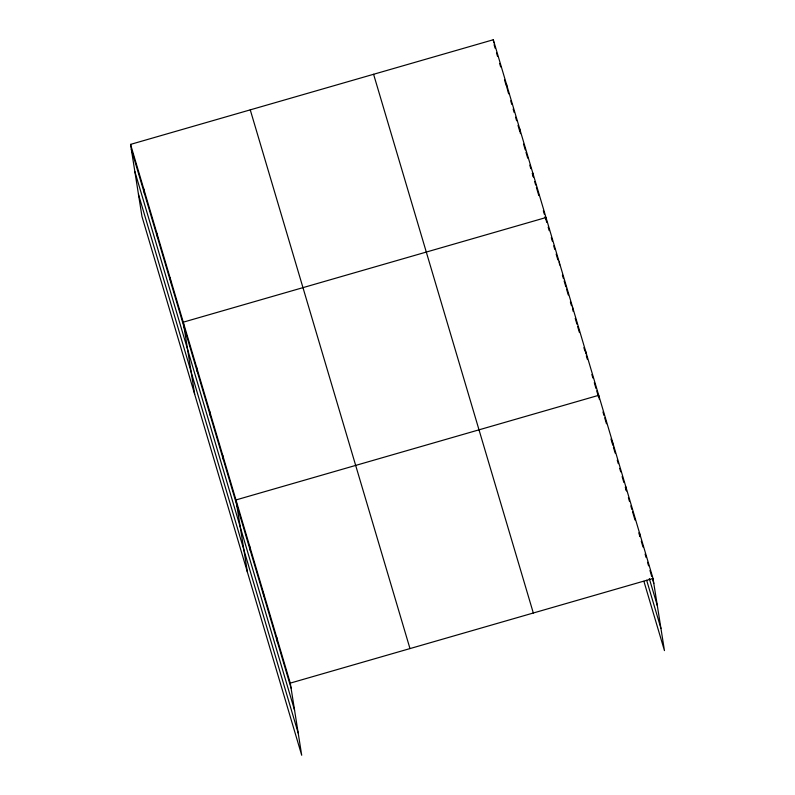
<?xml version="1.0" encoding="UTF-8"?>
<svg xmlns="http://www.w3.org/2000/svg" width="795" height="795" viewBox="0 0 795 795"><rect width="100%" height="100%" fill="white"/><g stroke="black" fill="none" stroke-linecap="round" stroke-linejoin="round"><path stroke-width="1.19" d="M130.549 144.392L290.274 683.114L301.703 755.25L141.977 216.528L130.549 144.392L493.298 39.75L653.023 578.472L664.451 650.608L643.91 581.334M290.274 683.114L653.023 578.472M494.083 44.689L495.116 48.197M496.507 52.877L497.551 56.385M499.628 63.401L500.671 66.909M504.487 79.778L506.216 85.621M507.608 90.302L508.641 93.81M510.728 100.826L511.761 104.334M513.153 109.014L514.196 112.522M515.577 117.203L516.621 120.711M518.002 125.391L519.741 131.235M523.557 144.104L525.286 149.947M525.982 152.292L527.721 158.135M529.798 165.151L530.841 168.659M532.223 173.34L533.266 176.848M534.647 181.528L535.691 185.036M536.386 187.372L538.811 195.56M543.323 210.764L544.356 214.272M545.052 216.618L546.791 222.461M548.172 227.141L549.216 230.649M551.293 237.665L552.336 241.173M553.727 245.854L554.761 249.362M556.152 254.042L557.881 259.885M562.393 275.1L563.436 278.608M564.132 280.943L565.861 286.786M566.557 289.132L568.286 294.975M570.373 301.991L571.406 305.509M575.222 318.368L576.961 324.221M577.647 326.556L579.386 332.409M583.898 347.614L584.931 351.122M586.322 355.792L587.356 359.31M591.868 374.515L592.911 378.022M594.292 382.693L596.031 388.546M596.727 390.882L598.456 396.735M602.978 411.979L604.021 415.507M604.717 417.852L606.456 423.725M610.987 438.989L612.726 444.862M613.422 447.207L615.161 453.08M617.248 460.126L618.291 463.644M619.693 468.344L620.736 471.862M622.127 476.563L623.866 482.426M625.258 487.126L626.301 490.644M628.388 497.69L629.431 501.218M630.832 505.908L631.876 509.436M632.572 511.781L635.006 520M638.832 532.918L639.876 536.436M641.267 541.137L643.016 547.01M645.103 554.055L646.146 557.573M647.537 562.274L648.581 565.792M649.972 570.492L651.711 576.365M652.407 578.71L653.808 583.401M649.306 578.581L657.316 605.581M646.663 580.29L660.933 628.428M373.59 74.283L533.316 613.005M250.256 109.859L409.982 648.581M131.334 149.331L291.059 688.053M134.842 171.501L294.567 710.223M138.469 194.358L298.195 733.069M639.448 532.68L640.074 536.625M625.874 486.888L626.49 490.833M612.289 441.096L612.915 445.041M599.341 399.249L598.715 395.304L235.966 499.946L247.394 572.082M585.537 350.863L586.004 353.825M572.36 306.413L573.145 311.352M559.183 261.972L559.65 264.934M546.324 219.5L546.006 217.532L183.257 322.174L194.686 394.31M532.829 173.081L533.455 177.037M519.652 128.641L520.437 133.58M506.475 84.191L507.26 89.129M493.298 39.75L493.765 42.711M276.7 637.322L277.485 642.261M263.125 591.53L263.91 596.469M249.55 545.738L250.326 550.677M222.789 455.505L223.574 460.434M209.612 411.055L210.397 415.994M196.435 366.614L197.22 371.553M170.08 277.723L170.865 282.662M156.903 233.283L157.688 238.222M143.726 188.832L144.511 193.771"/></g></svg>
